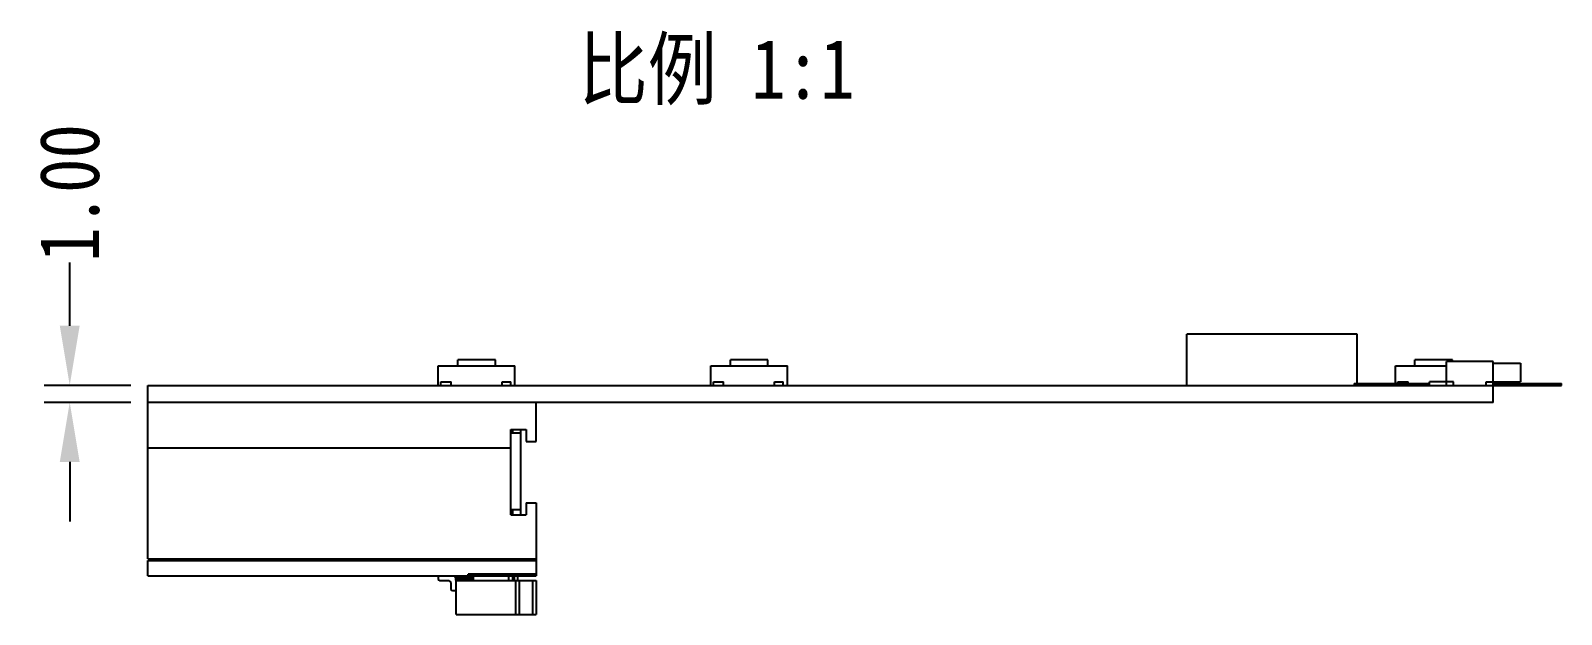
# Model space of a CAD drawing. Header units: millimetres. Extents: x 0 to 297, y 0 to 210.
# Drawn here: x 134.6 to 224.5, y 113 to 147.3 of the extents above; entities that cross this region are included whole.
import ezdxf

# ---------------------------------------------------------------- set-up
doc = ezdxf.new("R2010")
doc.units = ezdxf.units.MM
doc.header["$LTSCALE"] = 16.335
doc.header["$PDMODE"] = 3
doc.header["$PDSIZE"] = 8
doc.layers.get('0').update_dxf_attribs({"linetype": 'CONTINUOUS'})
doc.layers.get('Defpoints').update_dxf_attribs({"linetype": 'CONTINUOUS'})
doc.layers.add('dim', color=82, linetype='CONTINUOUS', lineweight=9)
doc.styles.get("Standard").update_dxf_attribs({"font": 'txt', "width": 0.85})
doc.dimstyles.get("Standard").update_dxf_attribs({"dimtxt": 3.5, "dimasz": 3.5, "dimexe": 1.5, "dimexo": 1, "dimtad": 1, "dimtxsty": 'Standard', "dimcen": 0.09, "dimadec": 0, "dimazin": 0, "dimtol": 1, "dimtp": 0.01, "dimtm": 0.01, "dimtfac": 1, "dimtofl": 0, "dimtmove": 0, "dimatfit": 3, "dimfxl": 0, "dimtolj": 1, "dimarcsym": 0})

# ---------------------------------------------------------------- blocks, each defined once
blk = doc.blocks.new('*D3')
at = {"layer": 'Defpoints', "color": 0}
for p in [(141.525, 126.421), (136.93, 125.421), (141.525, 125.421)]:
    blk.add_point(p, dxfattribs=at)
at = {"layer": 'dim', "color": 0, "lineweight": -2}
for p, q in [((136.93, 129.921), (136.93, 133.631)), ((140.525, 126.421), (135.43, 126.421)), ((140.525, 125.421), (135.43, 125.421)), ((136.93, 121.921), (136.93, 118.421))]:
    blk.add_line(p, q, dxfattribs=at)
at = {"layer": 'dim', "color": 0}
for points in [[(136.347, 129.921), (137.513, 129.921), (136.93, 126.421)], [(136.347, 121.921), (137.513, 121.921), (136.93, 125.421)]]:
    blk.add_solid(points, dxfattribs=at)
at = {"layer": 'dim', "color": 0, "insert": (136.93, 137.727), "char_height": 3.5, "attachment_point": 5, "rotation": 90}
blk.add_mtext('\\A1;1.00', dxfattribs=at)

msp = doc.modelspace()

# ---------------------------------------------------------------- linework, layer by layer
at = {"color": 7, "linetype": 'Continuous'}
for p, q in [((212.525, 129.421), (202.525, 129.421)), ((202.525, 126.421), (202.525, 129.421)), ((212.525, 126.521), (212.525, 129.421)), ((159.725, 127.571), (159.725, 127.921)), ((161.925, 127.921), (159.725, 127.921)), ((161.925, 127.571), (161.925, 127.921)), ((175.725, 127.571), (175.725, 127.921)), ((177.925, 127.921), (175.725, 127.921)), ((177.925, 127.571), (177.925, 127.921)), ((218.125, 127.921), (215.925, 127.921)), ((215.925, 127.571), (215.925, 127.921)), ((220.525, 127.821), (217.775, 127.821)), ((217.775, 126.421), (217.775, 127.821)), ((218.125, 127.821), (218.125, 127.921)), ((220.525, 125.421), (220.525, 127.821)), ((220.525, 127.721), (222.125, 127.721)), ((222.125, 127.721), (222.125, 126.621)), ((158.575, 126.421), (158.575, 127.571)), ((158.575, 127.571), (163.075, 127.571)), ((163.075, 126.421), (163.075, 127.571)), ((174.575, 126.421), (174.575, 127.571)), ((174.575, 127.571), (179.075, 127.571)), ((179.075, 126.421), (179.075, 127.571)), ((214.775, 127.571), (217.775, 127.571)), ((214.775, 126.521), (214.775, 127.571)), ((141.525, 116.221), (141.525, 126.421)), ((141.525, 126.421), (224.525, 126.421)), ((158.725, 126.421), (158.725, 126.621)), ((158.725, 126.621), (159.325, 126.621)), ((159.325, 126.421), (159.325, 126.621)), ((162.325, 126.421), (162.325, 126.621)), ((162.325, 126.621), (162.825, 126.621)), ((162.825, 126.421), (162.825, 126.621)), ((174.725, 126.421), (174.725, 126.621)), ((174.725, 126.621), (175.325, 126.621)), ((175.325, 126.421), (175.325, 126.621)), ((178.325, 126.421), (178.325, 126.621)), ((178.325, 126.621), (178.825, 126.621)), ((178.825, 126.421), (178.825, 126.621)), ((212.366, 126.521), (216.775, 126.521)), ((212.366, 126.521), (212.366, 126.421)), ((214.525, 126.421), (214.525, 126.521)), ((214.925, 126.621), (215.525, 126.621)), ((214.925, 126.521), (214.925, 126.621)), ((215.525, 126.521), (215.525, 126.621)), ((218.185, 126.621), (216.775, 126.621)), ((216.775, 126.421), (216.775, 126.621)), ((218.185, 126.421), (218.185, 126.621)), ((220.115, 126.621), (222.125, 126.621)), ((220.115, 126.421), (220.115, 126.621)), ((220.525, 126.521), (224.525, 126.521)), ((224.525, 126.421), (224.525, 126.521)), ((220.525, 125.421), (141.525, 125.421)), ((164.325, 123.121), (164.325, 125.421)), ((162.825, 118.821), (162.825, 123.821)), ((162.825, 123.821), (163.725, 123.821)), ((162.825, 123.621), (163.425, 123.621)), ((162.925, 123.821), (162.925, 123.621)), ((163.425, 118.821), (163.425, 123.821)), ((163.725, 123.821), (163.725, 123.121)), ((162.825, 122.721), (141.525, 122.721)), ((163.725, 123.121), (164.325, 123.121)), ((162.825, 119.121), (163.425, 119.121)), ((162.825, 118.821), (163.725, 118.821)), ((162.925, 119.121), (162.925, 118.821)), ((163.725, 119.521), (163.725, 118.821)), ((163.725, 119.521), (164.325, 119.521)), ((164.325, 119.521), (164.325, 115.221)), ((141.525, 116.221), (164.325, 116.221)), ((141.525, 115.221), (141.525, 116.121)), ((141.525, 116.121), (164.325, 116.121)), ((142.525, 116.221), (142.525, 116.121)), ((143.525, 116.221), (143.525, 116.121)), ((143.584, 116.221), (143.584, 116.121)), ((154.625, 116.221), (154.625, 116.121)), ((157.125, 116.221), (157.125, 116.121)), ((162.575, 116.221), (162.575, 116.121)), ((163.725, 116.221), (163.725, 116.121)), ((141.525, 115.221), (164.325, 115.221)), ((158.574, 115.221), (158.574, 115.036)), ((159.58, 115.13), (159.598, 114.776)), ((159.624, 112.961), (159.624, 115.221)), ((159.724, 115.221), (159.724, 114.961)), ((159.824, 114.961), (159.824, 115.221)), ((159.924, 115.221), (159.924, 114.961)), ((160.024, 115.221), (160.024, 114.961)), ((160.124, 114.961), (160.124, 115.221)), ((160.224, 114.961), (160.224, 115.221)), ((160.324, 115.221), (160.324, 114.961)), ((160.325, 115.221), (160.325, 115.321)), ((164.325, 115.321), (160.325, 115.321)), ((160.424, 114.961), (160.424, 115.221)), ((160.524, 115.221), (160.524, 114.961)), ((160.624, 115.221), (160.624, 114.961)), ((162.724, 114.961), (162.724, 115.221)), ((162.924, 115.221), (162.924, 114.961)), ((163.024, 115.221), (163.024, 114.961)), ((163.224, 115.221), (163.224, 114.961)), ((159.207, 114.931), (158.671, 114.936)), ((159.304, 114.831), (159.304, 114.461)), ((159.404, 114.361), (159.624, 114.361)), ((159.624, 114.961), (163.323, 114.961)), ((163.124, 112.962), (163.124, 114.961)), ((163.324, 114.961), (163.324, 112.962)), ((163.324, 114.961), (164.325, 114.961)), ((164.125, 112.962), (164.125, 114.961)), ((164.325, 114.961), (164.325, 112.962)), ((159.624, 112.961), (163.124, 112.961)), ((163.124, 112.962), (164.325, 112.962))]:
    msp.add_line(p, q, dxfattribs=at)
for centre, start, end in [((159.48, 115.124), 3.00001, 75.40978), ((158.674, 115.036), 180, 268.24827), ((159.204, 114.831), 360, 88.24827), ((159.404, 114.461), 180, 270), ((159.698, 114.781), 183, 222.35671)]:
    msp.add_arc(centre, 0.1, start, end, dxfattribs=at)

# ---------------------------------------------------------------- texts
at = {"color": 2, "linetype": 'Continuous', "insert": (183.025, 146.761), "char_height": 3.5, "width": 23.8, "attachment_point": 3, "line_spacing_factor": 0.9}
msp.add_mtext('{\\fKaiTi|b0|i0|c134|p49;比例\\fKaiTi|b0|i0|c0|p49; 1:1}', dxfattribs=at)

# ---------------------------------------------------------------- dimensions: what is measured, and where the dimension line sits
at = {"layer": 'dim'}
dim = msp.add_linear_dim(base=(136.93, 125.421), p1=(141.525, 126.421), p2=(141.525, 125.421), angle=90, dimstyle='Standard', override={"dimtad": 0, "dimzin": 0, "dimdsep": 46, "dimcen": 2.673, "dimtol": 0, "dimtzin": 0}, dxfattribs=at)
dim.commit()
dim.dimension.update_dxf_attribs({"geometry": '*D3', "text_midpoint": (136.93, 137.727), "dimtype": 160})

doc.saveas('drawing.dxf')
